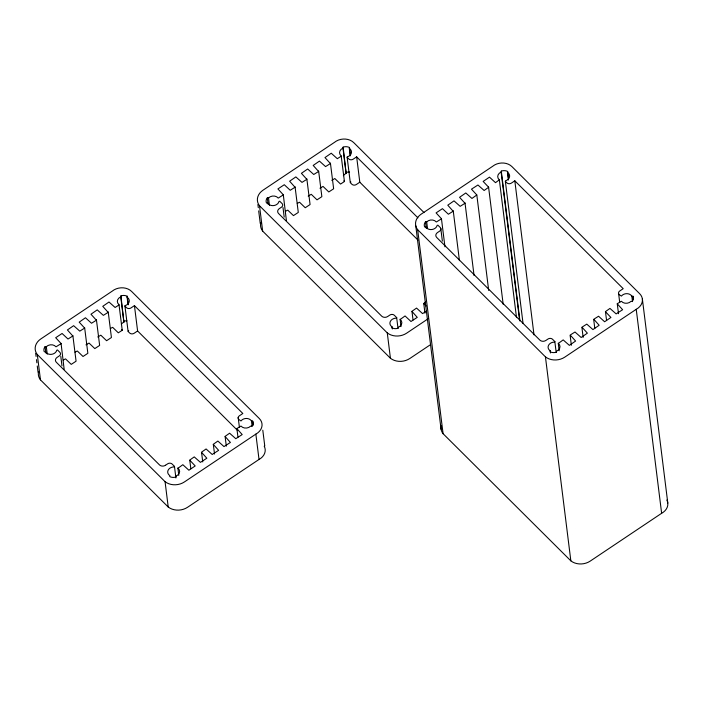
<?xml version="1.0" encoding="UTF-8"?>
<svg xmlns="http://www.w3.org/2000/svg" width="703" height="703" viewBox="0 0 703 703"><rect width="100%" height="100%" fill="white"/><g stroke="black" fill="none" stroke-linecap="round" stroke-linejoin="round"><path stroke-width="1.05" d="M350.92 182.051A5.984 4.798 -7.1 0 1 350.542 182.182L350.305 182.675L351.869 184.248A3.207 2.566 -7.1 0 0 356.359 184.511L359.804 182.2L356.649 156.857L353.196 159.168A3.207 2.566 -7.1 0 1 348.714 158.913L347.141 157.34L347.387 156.839A5.984 4.798 -7.1 0 0 351.377 152.99A5.984 4.798 -7.1 0 0 349.312 148.482L349.47 147.498A7.048 5.65 -7.1 0 0 343.126 147.129L342.976 148.122A5.984 4.798 -7.1 0 0 341.183 155.864L344.408 181.269A5.984 4.798 -7.1 0 1 343.89 180.785M110.415 328.503L112.647 327.317L118.297 332.818L122.234 330.287L119.009 304.645A5.984 4.798 -7.1 0 1 120.758 296.877L120.916 295.893A7.048 5.65 -7.1 0 1 127.261 296.253L128.306 304.707M122.252 330.217L122.19 330.015A5.984 4.798 -7.1 0 1 121.681 329.549M127.261 296.253L127.102 297.246A5.984 4.798 -7.1 0 1 129.167 301.745A5.984 4.798 -7.1 0 1 125.178 305.603L124.932 306.095L126.505 307.668A3.207 2.566 -7.1 0 0 130.986 307.932L134.44 305.62L242.834 413.487L239.38 415.798A3.207 2.566 -7.1 0 0 238.818 419.436L240.98 420.965A5.984 4.798 -7.1 0 1 246.454 418.461A5.984 4.798 -7.1 0 1 251.454 420.992L252.676 421.062A7.048 5.65 -7.1 0 1 251.876 426.211L250.655 426.141A5.984 4.798 -7.1 0 1 241.006 426.053L236.823 428.566L242.192 434.568L235.777 438.698L229.617 433.206L225.039 436.422L230.408 442.451L223.993 446.59L217.868 441.071L213.255 444.314L218.624 450.342L212.209 454.481L206.084 448.962L201.471 452.231L206.84 458.233L200.425 462.363L194.23 456.888L189.687 460.122L195.197 465.948L188.887 470.228L182.842 464.709L178 468.233A5.984 4.798 -7.1 0 1 176.216 475.984L176.058 476.968A7.048 5.65 -7.1 0 1 169.713 476.599L169.871 475.615A5.984 4.798 -7.1 0 1 168.131 470.202A5.984 4.798 -7.1 0 1 174.089 466.924L174.502 466.414L172.156 464.059A3.207 2.566 -7.1 0 0 167.666 463.804L165.477 465.272M341.306 156.119L337.317 158.702L331.236 153.228L324.971 157.569L330.401 163.553L325.568 166.602L319.452 161.11L313.195 165.425L318.591 171.47L313.749 174.485L307.668 169.001L301.411 173.316L306.833 179.327L302 182.385L295.849 176.91L289.627 181.207L295.023 187.244L290.216 190.267L284.293 184.722L277.913 188.931L283.371 194.854L278.239 198.097A5.984 4.798 -7.1 0 0 268.528 197.956L267.316 197.886A7.048 5.65 -7.1 0 0 266.507 203.035L267.729 203.105A5.984 4.798 -7.1 0 0 273.898 205.557A5.984 4.798 -7.1 0 0 278.994 201.427L279.706 201.207L282.052 203.536A3.207 2.566 -7.1 0 1 281.49 207.174L279.302 208.642A4.271 3.427 -7.1 0 0 278.546 213.492L381.711 316.165A4.271 3.427 -7.1 0 0 387.687 316.508L389.875 315.041A3.207 2.566 -7.1 0 1 394.365 315.304L396.703 317.633L396.334 318.16A5.984 4.798 -7.1 0 0 390.341 321.438A5.984 4.798 -7.1 0 0 392.081 326.851L392.344 328.969M392.081 326.851L391.931 327.844A7.048 5.65 -7.1 0 0 398.267 328.204L398.425 327.22A5.984 4.798 -7.1 0 0 400.209 319.478L405.051 315.946L410.974 321.499L417.266 317.361L411.896 311.332L416.554 308.081L422.556 313.591L426.457 311.209M488.69 290.444L476.819 194.986L471.95 198.448L465.79 192.974L459.569 197.306L464.999 203.281L460.166 206.331L454.006 200.865L447.785 205.188L453.154 211.225L448.382 214.222L442.459 208.668L436.08 212.886L441.528 218.809L436.343 221.999A5.984 4.798 -7.1 0 0 426.686 221.911L425.473 221.84A7.048 5.65 -7.1 0 0 424.674 226.99L425.886 227.06A5.984 4.798 -7.1 0 0 432.055 229.503A5.984 4.798 -7.1 0 0 437.152 225.382L437.872 225.162L440.219 227.491A3.207 2.566 -7.1 0 1 439.647 231.129L437.459 232.596A4.271 3.427 -7.1 0 0 436.704 237.447L539.878 340.12A4.271 3.427 -7.1 0 0 545.853 340.463L548.041 338.995A3.207 2.566 -7.1 0 1 552.523 339.259L554.878 341.605L554.526 342.115A5.984 4.798 -7.1 0 0 548.507 345.393A5.984 4.798 -7.1 0 0 550.247 350.806L550.089 351.79A7.048 5.65 -7.1 0 0 556.433 352.159L556.583 351.175A5.984 4.798 -7.1 0 0 558.367 343.433L563.173 339.892L569.368 345.366L575.599 341.043L570.195 335.041L575.001 332.009L581.153 337.484L587.374 333.152L581.952 327.176L586.785 324.127L592.937 329.593L599.158 325.269L593.798 319.241L598.569 316.236L604.615 321.754L610.925 317.475L605.415 311.649L609.958 308.415L616.153 313.898L622.63 309.707L617.199 303.766L621.373 301.253A5.984 4.798 -7.1 0 0 631.03 301.341L632.243 301.411A7.048 5.65 -7.1 0 0 633.043 296.262L631.83 296.191A5.984 4.798 -7.1 0 0 626.821 293.661A5.984 4.798 -7.1 0 0 621.417 296.095L619.185 294.627A3.207 2.566 -7.1 0 1 619.756 290.989L623.21 288.678L514.816 180.812L511.362 183.123A3.207 2.566 -7.1 0 1 506.881 182.859L505.308 181.286L505.554 180.794A5.984 4.798 -7.1 0 0 509.534 176.936A5.984 4.798 -7.1 0 0 507.478 172.437L507.628 171.453A7.048 5.65 -7.1 0 0 501.292 171.084L501.134 172.068A5.984 4.798 -7.1 0 0 499.35 179.819L516.512 317.615M121.338 324.206A5.984 4.798 -7.1 0 1 123.921 322.22L120.916 295.893M343.38 175.706A5.984 4.798 -7.1 0 1 346.131 173.456L343.126 147.129M128.711 330.814A5.984 4.798 -7.1 0 1 128.333 330.937L128.087 331.438L129.66 333.011A3.207 2.566 -7.1 0 0 134.141 333.266L137.595 330.955L134.44 305.62M119.079 304.935L115.099 307.466L108.991 302.009L102.761 306.332L108.13 312.36L103.359 315.366L97.234 309.874L90.977 314.223L96.381 320.225L91.531 323.239L85.45 317.765L79.193 322.141L84.624 328.09L79.79 331.139L73.639 325.674L67.418 329.962L72.813 336.008L68.006 339.031L62.084 333.477L55.686 337.721L61.161 343.609L55.994 346.825A5.984 4.798 -7.1 0 0 46.319 346.711L45.097 346.641A7.048 5.65 -7.1 0 0 44.298 351.79L45.519 351.86A5.984 4.798 -7.1 0 0 51.679 354.312A5.984 4.798 -7.1 0 0 56.785 350.182L57.497 349.971L59.843 352.3A3.207 2.566 -7.1 0 1 59.272 355.938L57.084 357.396A4.271 3.427 -7.1 0 0 56.328 362.256L159.502 464.92A4.271 3.427 -7.1 0 0 165.477 465.272M344.452 181.515L340.551 184.063L334.83 178.536L331.754 180.328M286.393 220.47L283.283 194.669M64.149 369.26L61.073 343.433M63.279 360.059L65.52 358.864L71.24 364.382L76.073 361.201L72.857 335.542M75.063 352.168L77.295 350.982L83.024 356.491L87.857 353.31L84.641 327.651M85.977 344.857L89.044 343.073L94.808 348.6L99.641 345.419L96.425 319.768M97.761 336.974L100.828 335.182L106.592 340.718L111.425 337.528L108.209 311.877M285.488 211.295L287.729 210.109L293.45 215.619L298.292 212.438L295.067 186.787M297.272 203.413L299.513 202.218L305.234 207.737L310.076 204.547L306.851 178.896M308.186 196.102L311.262 194.318L317.018 199.845L321.86 196.664L318.635 171.005M319.97 188.211L323.046 186.427L328.802 191.954L333.644 188.773L330.419 163.114M425.596 302L423.681 303.476L426.071 305.946M255.857 434.111L184.432 481.933A14.587 11.696 -7.1 0 1 165.064 481.669L37.303 354.523A14.587 11.696 -7.1 0 1 40.774 338.969L112.208 291.156A13.076 10.483 -7.1 0 1 131.575 291.411L259.337 418.557A13.076 10.483 -7.1 0 1 255.857 434.111L259.02 459.446L187.587 507.267A14.587 11.696 -7.1 0 1 168.219 507.012L40.458 379.866A14.587 11.696 -7.1 0 1 38.542 371.711M427.951 318.898L406.642 333.169A14.587 11.696 -7.1 0 1 387.274 332.914L259.512 205.768A14.587 11.696 -7.1 0 1 262.984 190.214L334.417 142.393A13.076 10.483 -7.1 0 1 353.785 142.656L424.006 212.543M430.201 344.857L409.796 358.512A14.587 11.696 -7.1 0 1 390.429 358.249L262.667 231.102A14.587 11.696 -7.1 0 1 260.751 222.956M636.233 309.302L564.799 357.124A14.587 11.696 -7.1 0 1 545.44 356.86L417.67 229.714A14.587 11.696 -7.1 0 1 421.15 214.169L492.583 166.347A13.076 10.483 -7.1 0 1 511.942 166.611L639.712 293.757A13.076 10.483 -7.1 0 1 636.233 309.302L661.637 513.287L590.212 561.108A14.587 11.696 -7.1 0 1 570.845 560.845L443.083 433.698A14.587 11.696 -7.1 0 1 441.168 425.552M499.35 179.819L495.518 182.666L489.473 177.147L483.154 181.427L488.664 187.253L484.13 190.487L477.935 185.012L471.485 189.169L476.792 194.959M356.649 156.857L417.916 217.833M359.804 182.2L417.986 240.092M137.595 330.955L237.491 430.368M174.458 466.353L175.899 477.97M605.476 311.807L606.584 320.515M453.224 210.733L459.446 260.646M236.893 428.725L237.966 437.196M213.325 444.498L214.529 454.033M642.384 299.074L667.797 503.058M633.043 296.262L633.447 299.513M631.83 296.191L632.507 301.613M618.631 293.757L619.695 302.29M617.287 303.942L618.499 313.714M593.719 319.724L594.8 328.406M581.935 327.607L583.147 337.378M570.151 335.498L571.363 345.261M558.252 343.169L559.201 350.779M554.825 341.553L556.178 352.396M550.247 350.806L550.511 352.976M545.44 356.86L570.845 560.845M514.816 180.812L534.008 334.883M507.628 171.453L508.577 179.045M507.478 172.437L508.418 180.03M505.352 181.339L523.05 323.477M501.292 171.084L519.939 320.814M501.134 172.068L519.649 320.717M488.576 187.068L503.172 304.25M465.008 202.851L474.068 275.541M441.44 218.624L444.955 246.832M440.772 228.361L442.363 241.111M426.695 221.911L427.503 228.422M425.473 221.84L426.282 228.352M417.67 229.714L443.083 433.698M441.08 429.313L415.772 225.83M423.768 303.661L424.955 313.16M411.984 311.543L413.039 319.997M400.095 319.224L401.009 326.614M396.668 317.598L397.977 328.152M387.274 332.914L390.429 358.249M349.47 147.498L350.384 154.888M349.312 148.482L350.235 155.873M347.115 157.077L350.27 182.42M342.976 148.122L346.131 173.456M283.001 207.578L284.188 217.078M268.528 197.956L269.451 205.346M267.316 197.886L268.098 204.222M259.512 205.768L262.667 231.102M257.904 204.538L258.3 207.71M258.686 210.874L260.268 223.545M262.799 430.21L264.776 446.054M252.676 421.062L253.203 425.289M251.454 420.992L252.113 426.273M238.185 417.468L239.398 427.231M225.127 436.642L226.313 446.141M201.559 452.416L202.745 461.915M189.775 460.307L190.829 468.752M177.877 467.978L178.799 475.369M165.064 481.669L168.219 507.012M127.102 297.246L128.025 304.636M124.906 305.84L128.06 331.175M120.758 296.877L123.921 322.22M60.792 356.342L61.978 365.841M46.319 346.711L47.242 354.101M45.097 346.641L45.888 352.976M37.303 354.523L40.458 379.866M35.686 353.301L36.081 356.465M36.477 359.637L36.872 362.801M37.268 365.973L38.059 372.309M346.28 172.472A7.048 5.65 -7.1 0 1 349.549 172.033M666.839 500.035A13.076 10.483 -7.1 0 1 661.646 513.287M264.214 446.194A13.076 10.483 -7.1 0 1 259.02 459.446M124.071 321.227A7.048 5.65 -7.1 0 1 126.927 320.779"/></g></svg>
